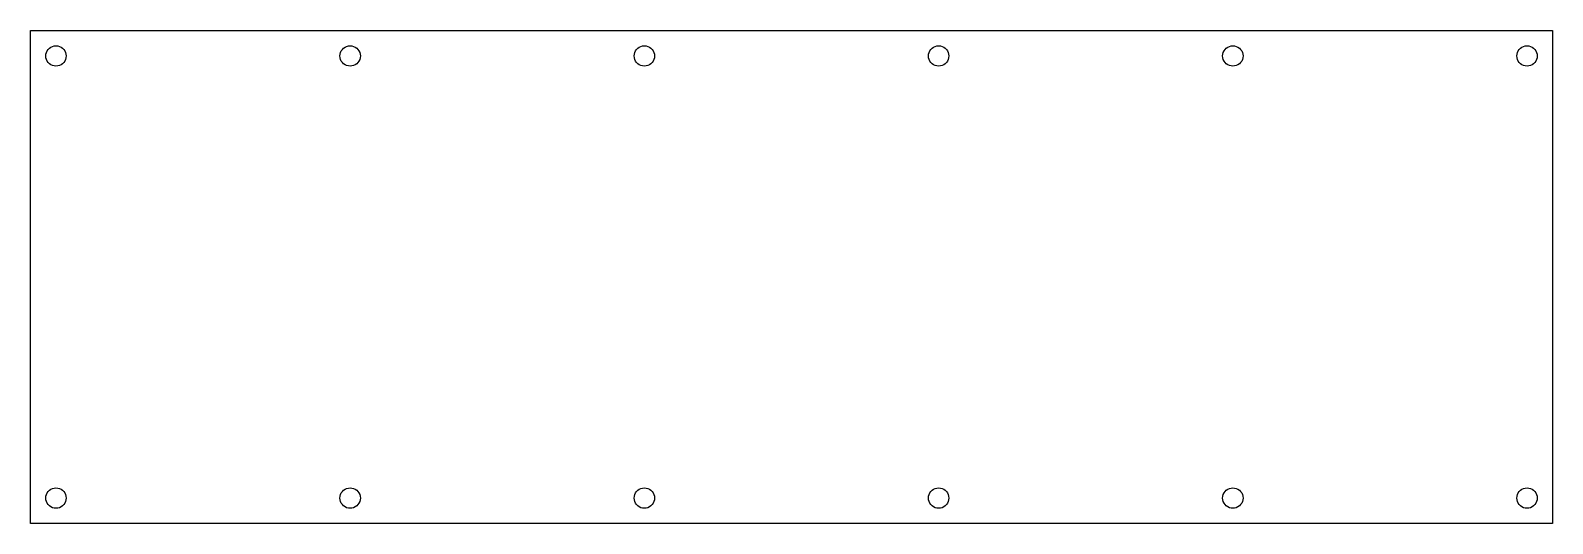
# Model space of a CAD drawing. Extents: x 58 to 954, y 21 to 312.
import ezdxf

# ---------------------------------------------------------------- set-up
doc = ezdxf.new("R2010")
doc.units = 0
doc.layers.get('0').update_dxf_attribs({"linetype": 'CONTINUOUS'})

msp = doc.modelspace()

# ---------------------------------------------------------------- linework, layer by layer
for p, q in [((57.53, 311.71), (953.62, 311.71)), ((57.53, 21.35), (57.53, 311.71)), ((953.62, 311.71), (953.62, 21.35)), ((66.53, 296.71), (66.62, 297.75)), ((66.62, 295.67), (66.53, 296.71)), ((66.62, 297.75), (66.89, 298.76)), ((66.89, 298.76), (67.33, 299.71)), ((67.33, 299.71), (67.93, 300.57)), ((67.93, 300.57), (68.67, 301.31)), ((68.67, 301.31), (69.53, 301.91)), ((69.53, 301.91), (70.48, 302.35)), ((70.48, 302.35), (71.49, 302.62)), ((71.49, 302.62), (72.53, 302.71)), ((72.53, 302.71), (73.57, 302.62)), ((73.57, 302.62), (74.58, 302.35)), ((74.58, 302.35), (75.53, 301.91)), ((75.53, 301.91), (76.39, 301.31)), ((76.39, 301.31), (77.12, 300.57)), ((77.12, 300.57), (77.72, 299.71)), ((77.72, 299.71), (78.17, 298.76)), ((78.17, 298.76), (78.44, 297.75)), ((78.44, 297.75), (78.53, 296.71)), ((78.53, 296.71), (78.44, 295.67)), ((239.75, 296.71), (239.84, 297.75)), ((239.84, 295.67), (239.75, 296.71)), ((239.84, 297.75), (240.11, 298.76)), ((240.11, 298.76), (240.55, 299.71)), ((240.55, 299.71), (241.15, 300.57)), ((241.15, 300.57), (241.89, 301.31)), ((241.89, 301.31), (242.75, 301.91)), ((242.75, 301.91), (243.69, 302.35)), ((243.69, 302.35), (244.7, 302.62)), ((244.7, 302.62), (245.75, 302.71)), ((245.75, 302.71), (246.79, 302.62)), ((246.79, 302.62), (247.8, 302.35)), ((247.8, 302.35), (248.75, 301.91)), ((248.75, 301.91), (249.6, 301.31)), ((249.6, 301.31), (250.34, 300.57)), ((250.34, 300.57), (250.94, 299.71)), ((250.94, 299.71), (251.38, 298.76)), ((251.38, 298.76), (251.66, 297.75)), ((251.66, 297.75), (251.75, 296.71)), ((251.75, 296.71), (251.66, 295.67)), ((412.96, 296.71), (413.05, 297.75)), ((413.05, 295.67), (412.96, 296.71)), ((413.05, 297.75), (413.33, 298.76)), ((413.33, 298.76), (413.77, 299.71)), ((413.77, 299.71), (414.37, 300.57)), ((414.37, 300.57), (415.11, 301.31)), ((415.11, 301.31), (415.96, 301.91)), ((415.96, 301.91), (416.91, 302.35)), ((416.91, 302.35), (417.92, 302.62)), ((417.92, 302.62), (418.96, 302.71)), ((418.96, 302.71), (420.01, 302.62)), ((420.01, 302.62), (421.02, 302.35)), ((421.02, 302.35), (421.96, 301.91)), ((421.96, 301.91), (422.82, 301.31)), ((422.82, 301.31), (423.56, 300.57)), ((423.56, 300.57), (424.16, 299.71)), ((424.16, 299.71), (424.6, 298.76)), ((424.6, 298.76), (424.87, 297.75)), ((424.87, 297.75), (424.96, 296.71)), ((424.96, 296.71), (424.87, 295.67)), ((586.18, 296.71), (586.27, 297.75)), ((586.27, 295.67), (586.18, 296.71)), ((586.27, 297.75), (586.54, 298.76)), ((586.54, 298.76), (586.99, 299.71)), ((586.99, 299.71), (587.59, 300.57)), ((587.59, 300.57), (588.32, 301.31)), ((588.32, 301.31), (589.18, 301.91)), ((589.18, 301.91), (590.13, 302.35)), ((590.13, 302.35), (591.14, 302.62)), ((591.14, 302.62), (592.18, 302.71)), ((592.18, 302.71), (593.22, 302.62)), ((593.22, 302.62), (594.23, 302.35)), ((594.23, 302.35), (595.18, 301.91)), ((595.18, 301.91), (596.04, 301.31)), ((596.04, 301.31), (596.78, 300.57)), ((596.78, 300.57), (597.38, 299.71)), ((597.38, 299.71), (597.82, 298.76)), ((597.82, 298.76), (598.09, 297.75)), ((598.09, 297.75), (598.18, 296.71)), ((598.18, 296.71), (598.09, 295.67)), ((759.4, 296.71), (759.49, 297.75)), ((759.49, 295.67), (759.4, 296.71)), ((759.49, 297.75), (759.76, 298.76)), ((759.76, 298.76), (760.2, 299.71)), ((760.2, 299.71), (760.8, 300.57)), ((760.8, 300.57), (761.54, 301.31)), ((761.54, 301.31), (762.4, 301.91)), ((762.4, 301.91), (763.35, 302.35)), ((763.35, 302.35), (764.36, 302.62)), ((764.36, 302.62), (765.4, 302.71)), ((765.4, 302.71), (766.44, 302.62)), ((766.44, 302.62), (767.45, 302.35)), ((767.45, 302.35), (768.4, 301.91)), ((768.4, 301.91), (769.26, 301.31)), ((769.26, 301.31), (770, 300.57)), ((770, 300.57), (770.6, 299.71)), ((770.6, 299.71), (771.04, 298.76)), ((771.04, 298.76), (771.31, 297.75)), ((771.31, 297.75), (771.4, 296.71)), ((771.4, 296.71), (771.31, 295.67)), ((932.62, 296.71), (932.71, 297.75)), ((932.71, 295.67), (932.62, 296.71)), ((932.71, 297.75), (932.98, 298.76)), ((932.98, 298.76), (933.42, 299.71)), ((933.42, 299.71), (934.02, 300.57)), ((934.02, 300.57), (934.76, 301.31)), ((934.76, 301.31), (935.62, 301.91)), ((935.62, 301.91), (936.56, 302.35)), ((936.56, 302.35), (937.58, 302.62)), ((937.58, 302.62), (938.62, 302.71)), ((938.62, 302.71), (939.66, 302.62)), ((939.66, 302.62), (940.67, 302.35)), ((940.67, 302.35), (941.62, 301.91)), ((941.62, 301.91), (942.47, 301.31)), ((942.47, 301.31), (943.21, 300.57)), ((943.21, 300.57), (943.81, 299.71)), ((943.81, 299.71), (944.26, 298.76)), ((944.26, 298.76), (944.53, 297.75)), ((944.53, 297.75), (944.62, 296.71)), ((944.62, 296.71), (944.53, 295.67)), ((66.89, 294.66), (66.62, 295.67)), ((67.33, 293.71), (66.89, 294.66)), ((67.93, 292.85), (67.33, 293.71)), ((68.67, 292.11), (67.93, 292.85)), ((69.53, 291.51), (68.67, 292.11)), ((70.48, 291.07), (69.53, 291.51)), ((71.49, 290.8), (70.48, 291.07)), ((72.53, 290.71), (71.49, 290.8)), ((73.57, 290.8), (72.53, 290.71)), ((74.58, 291.07), (73.57, 290.8)), ((75.53, 291.51), (74.58, 291.07)), ((76.39, 292.11), (75.53, 291.51)), ((77.12, 292.85), (76.39, 292.11)), ((77.72, 293.71), (77.12, 292.85)), ((78.17, 294.66), (77.72, 293.71)), ((78.44, 295.67), (78.17, 294.66)), ((240.11, 294.66), (239.84, 295.67)), ((240.55, 293.71), (240.11, 294.66)), ((241.15, 292.85), (240.55, 293.71)), ((241.89, 292.11), (241.15, 292.85)), ((242.75, 291.51), (241.89, 292.11)), ((243.69, 291.07), (242.75, 291.51)), ((244.7, 290.8), (243.69, 291.07)), ((245.75, 290.71), (244.7, 290.8)), ((246.79, 290.8), (245.75, 290.71)), ((247.8, 291.07), (246.79, 290.8)), ((248.75, 291.51), (247.8, 291.07)), ((249.6, 292.11), (248.75, 291.51)), ((250.34, 292.85), (249.6, 292.11)), ((250.94, 293.71), (250.34, 292.85)), ((251.38, 294.66), (250.94, 293.71)), ((251.66, 295.67), (251.38, 294.66)), ((413.33, 294.66), (413.05, 295.67)), ((413.77, 293.71), (413.33, 294.66)), ((414.37, 292.85), (413.77, 293.71)), ((415.11, 292.11), (414.37, 292.85)), ((415.96, 291.51), (415.11, 292.11)), ((416.91, 291.07), (415.96, 291.51)), ((417.92, 290.8), (416.91, 291.07)), ((418.96, 290.71), (417.92, 290.8)), ((420.01, 290.8), (418.96, 290.71)), ((421.02, 291.07), (420.01, 290.8)), ((421.96, 291.51), (421.02, 291.07)), ((422.82, 292.11), (421.96, 291.51)), ((423.56, 292.85), (422.82, 292.11)), ((424.16, 293.71), (423.56, 292.85)), ((424.6, 294.66), (424.16, 293.71)), ((424.87, 295.67), (424.6, 294.66)), ((586.54, 294.66), (586.27, 295.67)), ((586.99, 293.71), (586.54, 294.66)), ((587.59, 292.85), (586.99, 293.71)), ((588.32, 292.11), (587.59, 292.85)), ((589.18, 291.51), (588.32, 292.11)), ((590.13, 291.07), (589.18, 291.51)), ((591.14, 290.8), (590.13, 291.07)), ((592.18, 290.71), (591.14, 290.8)), ((593.22, 290.8), (592.18, 290.71)), ((594.23, 291.07), (593.22, 290.8)), ((595.18, 291.51), (594.23, 291.07)), ((596.04, 292.11), (595.18, 291.51)), ((596.78, 292.85), (596.04, 292.11)), ((597.38, 293.71), (596.78, 292.85)), ((597.82, 294.66), (597.38, 293.71)), ((598.09, 295.67), (597.82, 294.66)), ((759.76, 294.66), (759.49, 295.67)), ((760.2, 293.71), (759.76, 294.66)), ((760.8, 292.85), (760.2, 293.71)), ((761.54, 292.11), (760.8, 292.85)), ((762.4, 291.51), (761.54, 292.11)), ((763.35, 291.07), (762.4, 291.51)), ((764.36, 290.8), (763.35, 291.07)), ((765.4, 290.71), (764.36, 290.8)), ((766.44, 290.8), (765.4, 290.71)), ((767.45, 291.07), (766.44, 290.8)), ((768.4, 291.51), (767.45, 291.07)), ((769.26, 292.11), (768.4, 291.51)), ((770, 292.85), (769.26, 292.11)), ((770.6, 293.71), (770, 292.85)), ((771.04, 294.66), (770.6, 293.71)), ((771.31, 295.67), (771.04, 294.66)), ((932.98, 294.66), (932.71, 295.67)), ((933.42, 293.71), (932.98, 294.66)), ((934.02, 292.85), (933.42, 293.71)), ((934.76, 292.11), (934.02, 292.85)), ((935.62, 291.51), (934.76, 292.11)), ((936.56, 291.07), (935.62, 291.51)), ((937.58, 290.8), (936.56, 291.07)), ((938.62, 290.71), (937.58, 290.8)), ((939.66, 290.8), (938.62, 290.71)), ((940.67, 291.07), (939.66, 290.8)), ((941.62, 291.51), (940.67, 291.07)), ((942.47, 292.11), (941.62, 291.51)), ((943.21, 292.85), (942.47, 292.11)), ((943.81, 293.71), (943.21, 292.85)), ((944.26, 294.66), (943.81, 293.71)), ((944.53, 295.67), (944.26, 294.66)), ((66.53, 36.35), (66.62, 37.39)), ((66.62, 35.31), (66.53, 36.35)), ((66.62, 37.39), (66.89, 38.4)), ((66.89, 38.4), (67.33, 39.35)), ((67.33, 39.35), (67.93, 40.21)), ((67.93, 40.21), (68.67, 40.95)), ((68.67, 40.95), (69.53, 41.55)), ((69.53, 41.55), (70.48, 41.99)), ((70.48, 41.99), (71.49, 42.26)), ((71.49, 42.26), (72.53, 42.35)), ((72.53, 42.35), (73.57, 42.26)), ((73.57, 42.26), (74.58, 41.99)), ((74.58, 41.99), (75.53, 41.55)), ((75.53, 41.55), (76.39, 40.95)), ((76.39, 40.95), (77.12, 40.21)), ((77.12, 40.21), (77.72, 39.35)), ((77.72, 39.35), (78.17, 38.4)), ((78.17, 38.4), (78.44, 37.39)), ((78.44, 37.39), (78.53, 36.35)), ((78.53, 36.35), (78.44, 35.31)), ((239.75, 36.35), (239.84, 37.39)), ((239.84, 35.31), (239.75, 36.35)), ((239.84, 37.39), (240.11, 38.4)), ((240.11, 38.4), (240.55, 39.35)), ((240.55, 39.35), (241.15, 40.21)), ((241.15, 40.21), (241.89, 40.95)), ((241.89, 40.95), (242.75, 41.55)), ((242.75, 41.55), (243.69, 41.99)), ((243.69, 41.99), (244.7, 42.26)), ((244.7, 42.26), (245.75, 42.35)), ((245.75, 42.35), (246.79, 42.26)), ((246.79, 42.26), (247.8, 41.99)), ((247.8, 41.99), (248.75, 41.55)), ((248.75, 41.55), (249.6, 40.95)), ((249.6, 40.95), (250.34, 40.21)), ((250.34, 40.21), (250.94, 39.35)), ((250.94, 39.35), (251.38, 38.4)), ((251.38, 38.4), (251.66, 37.39)), ((251.66, 37.39), (251.75, 36.35)), ((251.75, 36.35), (251.66, 35.31)), ((412.96, 36.35), (413.05, 37.39)), ((413.05, 35.31), (412.96, 36.35)), ((413.05, 37.39), (413.33, 38.4)), ((413.33, 38.4), (413.77, 39.35)), ((413.77, 39.35), (414.37, 40.21)), ((414.37, 40.21), (415.11, 40.95)), ((415.11, 40.95), (415.96, 41.55)), ((415.96, 41.55), (416.91, 41.99)), ((416.91, 41.99), (417.92, 42.26)), ((417.92, 42.26), (418.96, 42.35)), ((418.96, 42.35), (420.01, 42.26)), ((420.01, 42.26), (421.02, 41.99)), ((421.02, 41.99), (421.96, 41.55)), ((421.96, 41.55), (422.82, 40.95)), ((422.82, 40.95), (423.56, 40.21)), ((423.56, 40.21), (424.16, 39.35)), ((424.16, 39.35), (424.6, 38.4)), ((424.6, 38.4), (424.87, 37.39)), ((424.87, 37.39), (424.96, 36.35)), ((424.96, 36.35), (424.87, 35.31)), ((586.18, 36.35), (586.27, 37.39)), ((586.27, 35.31), (586.18, 36.35)), ((586.27, 37.39), (586.54, 38.4)), ((586.54, 38.4), (586.99, 39.35)), ((586.99, 39.35), (587.59, 40.21)), ((587.59, 40.21), (588.32, 40.95)), ((588.32, 40.95), (589.18, 41.55)), ((589.18, 41.55), (590.13, 41.99)), ((590.13, 41.99), (591.14, 42.26)), ((591.14, 42.26), (592.18, 42.35)), ((592.18, 42.35), (593.22, 42.26)), ((593.22, 42.26), (594.23, 41.99)), ((594.23, 41.99), (595.18, 41.55)), ((595.18, 41.55), (596.04, 40.95)), ((596.04, 40.95), (596.78, 40.21)), ((596.78, 40.21), (597.38, 39.35)), ((597.38, 39.35), (597.82, 38.4)), ((597.82, 38.4), (598.09, 37.39)), ((598.09, 37.39), (598.18, 36.35)), ((598.18, 36.35), (598.09, 35.31)), ((759.4, 36.35), (759.49, 37.39)), ((759.49, 35.31), (759.4, 36.35)), ((759.49, 37.39), (759.76, 38.4)), ((759.76, 38.4), (760.2, 39.35)), ((760.2, 39.35), (760.8, 40.21)), ((760.8, 40.21), (761.54, 40.95)), ((761.54, 40.95), (762.4, 41.55)), ((762.4, 41.55), (763.35, 41.99)), ((763.35, 41.99), (764.36, 42.26)), ((764.36, 42.26), (765.4, 42.35)), ((765.4, 42.35), (766.44, 42.26)), ((766.44, 42.26), (767.45, 41.99)), ((767.45, 41.99), (768.4, 41.55)), ((768.4, 41.55), (769.26, 40.95)), ((769.26, 40.95), (770, 40.21)), ((770, 40.21), (770.6, 39.35)), ((770.6, 39.35), (771.04, 38.4)), ((771.04, 38.4), (771.31, 37.39)), ((771.31, 37.39), (771.4, 36.35)), ((771.4, 36.35), (771.31, 35.31)), ((932.62, 36.35), (932.71, 37.39)), ((932.71, 35.31), (932.62, 36.35)), ((932.71, 37.39), (932.98, 38.4)), ((932.98, 38.4), (933.42, 39.35)), ((933.42, 39.35), (934.02, 40.21)), ((934.02, 40.21), (934.76, 40.95)), ((934.76, 40.95), (935.62, 41.55)), ((935.62, 41.55), (936.56, 41.99)), ((936.56, 41.99), (937.58, 42.26)), ((937.58, 42.26), (938.62, 42.35)), ((938.62, 42.35), (939.66, 42.26)), ((939.66, 42.26), (940.67, 41.99)), ((940.67, 41.99), (941.62, 41.55)), ((941.62, 41.55), (942.47, 40.95)), ((942.47, 40.95), (943.21, 40.21)), ((943.21, 40.21), (943.81, 39.35)), ((943.81, 39.35), (944.26, 38.4)), ((944.26, 38.4), (944.53, 37.39)), ((944.53, 37.39), (944.62, 36.35)), ((944.62, 36.35), (944.53, 35.31)), ((66.89, 34.3), (66.62, 35.31)), ((67.33, 33.35), (66.89, 34.3)), ((67.93, 32.49), (67.33, 33.35)), ((68.67, 31.76), (67.93, 32.49)), ((69.53, 31.16), (68.67, 31.76)), ((70.48, 30.71), (69.53, 31.16)), ((71.49, 30.44), (70.48, 30.71)), ((72.53, 30.35), (71.49, 30.44)), ((73.57, 30.44), (72.53, 30.35)), ((74.58, 30.71), (73.57, 30.44)), ((75.53, 31.16), (74.58, 30.71)), ((76.39, 31.76), (75.53, 31.16)), ((77.12, 32.49), (76.39, 31.76)), ((77.72, 33.35), (77.12, 32.49)), ((78.17, 34.3), (77.72, 33.35)), ((78.44, 35.31), (78.17, 34.3)), ((240.11, 34.3), (239.84, 35.31)), ((240.55, 33.35), (240.11, 34.3)), ((241.15, 32.49), (240.55, 33.35)), ((241.89, 31.76), (241.15, 32.49)), ((242.75, 31.16), (241.89, 31.76)), ((243.69, 30.71), (242.75, 31.16)), ((244.7, 30.44), (243.69, 30.71)), ((245.75, 30.35), (244.7, 30.44)), ((246.79, 30.44), (245.75, 30.35)), ((247.8, 30.71), (246.79, 30.44)), ((248.75, 31.16), (247.8, 30.71)), ((249.6, 31.76), (248.75, 31.16)), ((250.34, 32.49), (249.6, 31.76)), ((250.94, 33.35), (250.34, 32.49)), ((251.38, 34.3), (250.94, 33.35)), ((251.66, 35.31), (251.38, 34.3)), ((413.33, 34.3), (413.05, 35.31)), ((413.77, 33.35), (413.33, 34.3)), ((414.37, 32.49), (413.77, 33.35)), ((415.11, 31.76), (414.37, 32.49)), ((415.96, 31.16), (415.11, 31.76)), ((416.91, 30.71), (415.96, 31.16)), ((417.92, 30.44), (416.91, 30.71)), ((418.96, 30.35), (417.92, 30.44)), ((420.01, 30.44), (418.96, 30.35)), ((421.02, 30.71), (420.01, 30.44)), ((421.96, 31.16), (421.02, 30.71)), ((422.82, 31.76), (421.96, 31.16)), ((423.56, 32.49), (422.82, 31.76)), ((424.16, 33.35), (423.56, 32.49)), ((424.6, 34.3), (424.16, 33.35)), ((424.87, 35.31), (424.6, 34.3)), ((586.54, 34.3), (586.27, 35.31)), ((586.99, 33.35), (586.54, 34.3)), ((587.59, 32.49), (586.99, 33.35)), ((588.32, 31.76), (587.59, 32.49)), ((589.18, 31.16), (588.32, 31.76)), ((590.13, 30.71), (589.18, 31.16)), ((591.14, 30.44), (590.13, 30.71)), ((592.18, 30.35), (591.14, 30.44)), ((593.22, 30.44), (592.18, 30.35)), ((594.23, 30.71), (593.22, 30.44)), ((595.18, 31.16), (594.23, 30.71)), ((596.04, 31.76), (595.18, 31.16)), ((596.78, 32.49), (596.04, 31.76)), ((597.38, 33.35), (596.78, 32.49)), ((597.82, 34.3), (597.38, 33.35)), ((598.09, 35.31), (597.82, 34.3)), ((759.76, 34.3), (759.49, 35.31)), ((760.2, 33.35), (759.76, 34.3)), ((760.8, 32.49), (760.2, 33.35)), ((761.54, 31.76), (760.8, 32.49)), ((762.4, 31.16), (761.54, 31.76)), ((763.35, 30.71), (762.4, 31.16)), ((764.36, 30.44), (763.35, 30.71)), ((765.4, 30.35), (764.36, 30.44)), ((766.44, 30.44), (765.4, 30.35)), ((767.45, 30.71), (766.44, 30.44)), ((768.4, 31.16), (767.45, 30.71)), ((769.26, 31.76), (768.4, 31.16)), ((770, 32.49), (769.26, 31.76)), ((770.6, 33.35), (770, 32.49)), ((771.04, 34.3), (770.6, 33.35)), ((771.31, 35.31), (771.04, 34.3)), ((932.98, 34.3), (932.71, 35.31)), ((933.42, 33.35), (932.98, 34.3)), ((934.02, 32.49), (933.42, 33.35)), ((934.76, 31.76), (934.02, 32.49)), ((935.62, 31.16), (934.76, 31.76)), ((936.56, 30.71), (935.62, 31.16)), ((937.58, 30.44), (936.56, 30.71)), ((938.62, 30.35), (937.58, 30.44)), ((939.66, 30.44), (938.62, 30.35)), ((940.67, 30.71), (939.66, 30.44)), ((941.62, 31.16), (940.67, 30.71)), ((942.47, 31.76), (941.62, 31.16)), ((943.21, 32.49), (942.47, 31.76)), ((943.81, 33.35), (943.21, 32.49)), ((944.26, 34.3), (943.81, 33.35)), ((944.53, 35.31), (944.26, 34.3)), ((953.62, 21.35), (57.53, 21.35))]:
    msp.add_line(p, q)

doc.saveas('drawing.dxf')
